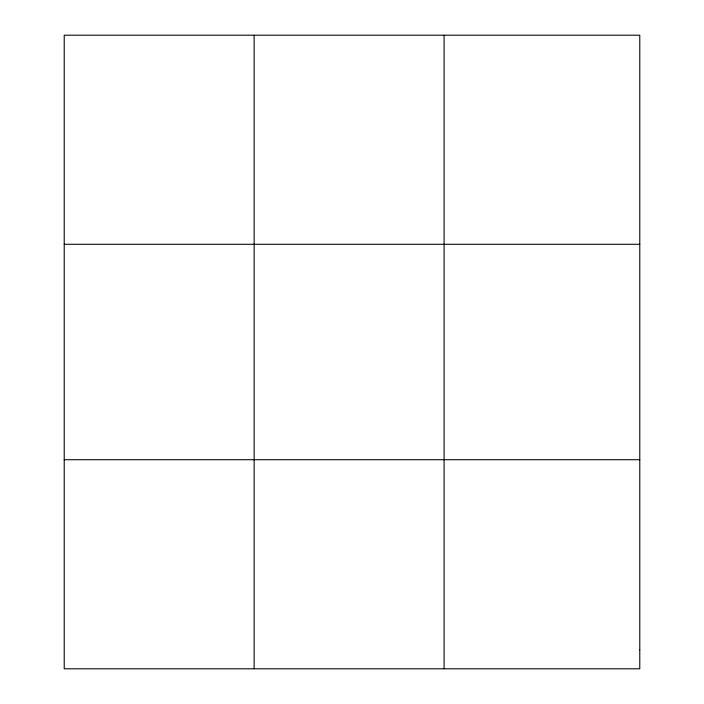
<?xml version="1.0" encoding="UTF-8"?>
<svg xmlns="http://www.w3.org/2000/svg" width="704" height="704" viewBox="0 0 704 704"><rect width="100%" height="100%" fill="white"/><g stroke="black" fill="none" stroke-linecap="round" stroke-linejoin="round"><path stroke-width="1.06" d="M254.153 35.2L254.153 668.8M444.092 35.2L444.092 668.8M64.222 244.288L639.778 244.288M64.222 459.712L639.778 459.712M639.778 649.792L639.778 668.8L64.222 668.8L64.222 35.2L639.778 35.2L639.778 649.792"/></g></svg>
